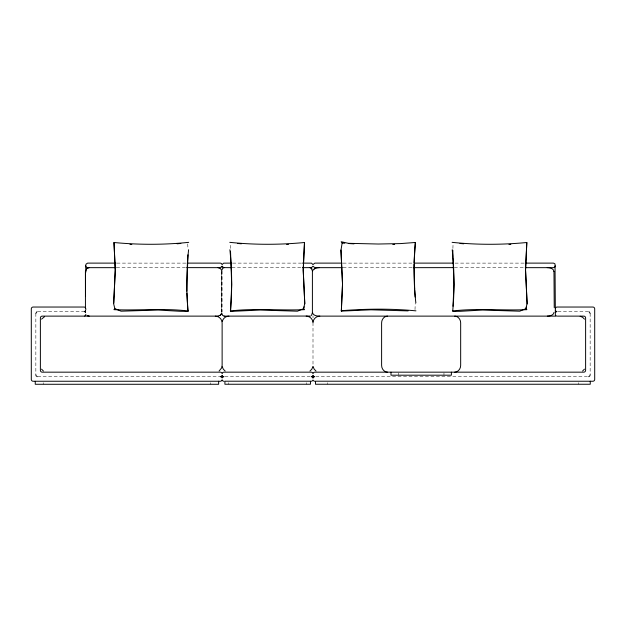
<?xml version="1.0" encoding="UTF-8"?>
<svg xmlns="http://www.w3.org/2000/svg" width="626" height="626" viewBox="0 0 626 626"><rect width="100%" height="100%" fill="white"/><g stroke="black" fill="none" stroke-linecap="round" stroke-linejoin="round"><path stroke-width="0.47" stroke-dasharray="3.13 2.35" d="M221.745 312.382L221.745 271.535L221.768 312.069M230.564 248.428L230.728 243.921M415.007 309.635L415.234 303.219M452.895 248.428L453.06 243.921M221.62 271.504L221.581 312.069M313.133 321.608L313 322.938L312.867 321.608M116.906 263.116L186.165 263.116M232.669 263.116L302.46 263.116M343.071 263.116L413.215 263.116M455.11 263.116L524.275 263.116M116.546 267.623L186.165 267.662M231.941 267.623L302.46 267.662M343.071 267.662L412.323 267.623M454.351 267.623L524.752 267.623M37.662 311.584L84.001 311.584M557.915 311.584L588.338 311.584M37.662 376.703L220.313 376.703M224.914 376.703L310.214 376.703M315.794 376.703L587.36 376.703M187.753 243.921L187.91 248.428M590.154 313.399L590.154 374.888M578.33 382.729L578.33 384.247M443.967 372.916L443.967 375.193M398.402 372.916L398.402 375.193M327.39 382.729L327.39 384.247M313 315.833L313 317.844M313 322.648L313 366.453M313 378.527L313 379.434M306.74 382.729L306.74 384.247M228.623 382.729L228.623 384.247M222.128 271.058L222.128 312.014M210.696 382.76L210.696 384.278M43.21 382.76L43.21 384.278M35.846 313.399L35.846 374.888"/><path stroke-width="0.94" d="M85.433 312.382L85.433 310.433M85.433 308.493L85.433 271.535L86.56 268.718L89.236 267.623M85.472 296.231L85.449 271.371M414.036 264.477L414.678 289.376M304.087 306.787L303.61 308.649L297.42 311.2L260.322 310.042L230.618 311.412L231.698 284.478L230.509 251.143M452.981 306.27L454.03 284.478L452.919 257.536M187.925 254.798L186.783 291.184M554.237 307.695L553.971 271.41M408.105 310.895L371.03 309.807L341.334 311.114L342.516 284.298L340.943 250.478L342.125 243.044L341.162 241.722L348.314 243.311L378.276 244.023L400.444 243.592L415.351 242.481C413.52 262.584 413.614 282.842 415.852 302.921M229.773 242.34C254.579 244.922 279.673 244.883 304.486 242.505L303.203 269.618L304.76 303.344L303.61 308.649L304.572 309.659C279.924 310.699 255.04 308.008 230.384 310.989C232.269 290.613 232.035 270.096 229.883 249.735M452.105 242.34C476.91 244.922 502.005 244.883 526.818 242.505L525.535 269.618L527.092 303.344L525.942 308.649L519.744 311.2L482.654 310.042L460.486 311.294L452.95 311.412L452.715 310.989C454.601 290.613 454.366 270.096 452.215 249.735M341.334 311.114L342.532 283.821L340.974 249.985M113.713 303.344L115.27 269.618L113.987 242.505C138.8 244.883 163.902 244.922 188.7 242.34M414.091 262.56L415.351 242.481M312.538 312.382L311.443 315.496M304.486 242.505L303.219 270.385L304.792 303.978M526.818 242.505L525.55 270.385L527.123 303.978M188.59 249.735C186.438 270.096 186.212 290.613 188.097 310.989L187.863 311.412L180.327 311.294L158.159 310.042L121.061 311.2L114.871 308.649L113.682 303.978L115.262 270.385L113.987 242.505M35.846 313.399L36.965 311.717M555.325 265.847L554.793 267.13L553.501 267.662L525.253 267.662M590.154 374.888L589.622 376.171L588.69 376.672M554.033 312.382C553.564 315.355 549.863 316.06 547.343 316.122M526.411 306.787L525.942 308.649L526.904 309.659C502.255 310.699 477.372 308.008 452.715 310.989M231.698 267.662L223.592 267.623L222.167 266.199L220.313 267.662L186.759 267.623M222.261 321.608C222.856 318.501 225.783 316.107 228.944 316.122M313.133 321.608C313.728 318.501 316.654 316.107 319.816 316.122M312.867 366.68L311.85 369.137L309.972 371.015M217.95 316.122L220.657 315.027L221.69 313.11L222.715 315.488L224.296 316.122M221.447 313.814L220.055 315.496M41.535 319.15L44.595 316.646M584.465 369.137L582.587 371.015M114.871 308.649L113.909 309.659C138.557 310.699 163.433 308.008 188.097 310.989M219.1 371.015L221.612 367.955L222.128 365.349L222.128 322.938C222.183 319.299 218.959 316.067 215.313 316.122M319.432 267.623C316.772 267.701 312.961 268.484 312.405 271.535L312.405 312.382C312.914 315.551 316.819 316.107 319.51 316.122L556.318 316.122M315.684 268.257L314.307 268.922M87.131 268.257L87.789 267.912M224.147 267.623L222.746 268.257L221.674 270.635L220.649 268.718L217.973 267.623M387.533 316.122C384.035 316.146 381.531 319.636 381.61 322.938L381.61 365.349C381.531 368.651 384.035 372.141 387.533 372.165M454.734 372.165C458.24 372.141 460.736 368.651 460.666 365.349L460.666 322.938C460.736 319.636 458.24 316.146 454.734 316.122M177.111 243.788L180.851 243.459M286.645 244.453L288.508 244.343M508.977 244.453L510.839 244.343M547.241 267.623C549.777 267.67 553.642 268.444 553.987 271.504M392.815 244.469L394.662 244.367M341.248 310.715C366.077 308.759 391.164 308.508 415.961 310.848M115.927 263.116L87.64 263.116C83.751 263.875 86.811 269.798 85.825 272.161M187.143 263.116L220.313 263.116L221.322 263.421L222.097 264.579L223.592 263.155L231.698 263.116M302.46 263.116L311.537 263.155L312.969 264.579L314.815 263.116L342.093 263.116M414.193 263.116L453.161 263.116M525.253 263.116L553.501 263.116L555.019 263.922L555.325 308.446M115.927 267.662L87.64 267.662L86.357 267.13L85.825 265.847M302.46 267.662L311.537 267.623L312.969 266.199L314.815 267.662L342.093 267.662M413.215 267.662L453.388 267.623M83.806 316.122L42.208 316.122A1.815 1.815 0 0 0 40.385 317.945L40.385 370.342A1.815 1.815 0 0 0 42.208 372.165L220.313 372.165A1.815 1.815 0 0 1 221.987 373.284M84.346 316.122L217.973 316.122M224.116 316.122L310.543 316.052M557.343 316.122L583.792 316.122A1.815 1.815 0 0 1 585.615 317.945L585.615 370.342A1.815 1.815 0 0 1 583.792 372.165L314.815 372.165A1.815 1.815 0 0 0 313.141 373.284M35.064 381.25L33.115 381.25A1.815 1.815 0 0 1 31.3 379.434L31.3 308.853A1.815 1.815 0 0 1 33.115 307.037L84.001 307.037A1.815 1.815 0 0 1 85.293 307.569M129.965 244.343L131.836 244.453M348.322 243.506L353.98 243.85M342.125 243.044L344.777 243.24M459.961 243.459L463.694 243.788M237.63 243.459L241.362 243.788M89.244 316.122L87.139 315.488L87.765 315.84M306.184 316.122C309.346 316.107 312.272 318.501 312.867 321.608M309.901 267.623L311.693 268.726L312.538 271.535M580.13 316.255L582.587 317.272L584.465 319.15M37.31 376.672L36.151 375.897L35.846 374.888M589.035 311.717L590.154 313.399M316.028 371.015L314.15 369.137L313.133 366.68M225.157 371.015L223.279 369.137L222.261 366.68M43.413 371.015L41.535 369.137M311.826 268.922L311.31 268.257M230.384 310.989L230.618 311.412M85.684 308.156L85.825 309.76M414.733 290.331L415.148 296.982M186.884 293.093L187.863 311.412M452.833 250.228L452.911 256.629M590.255 381.211L590.255 384.247L315.473 384.247L315.473 381.211L592.885 381.25A1.815 1.815 0 0 0 594.7 379.434L594.7 308.853A1.815 1.815 0 0 0 592.885 307.037L557.14 307.037A1.815 1.815 0 0 0 555.325 308.853L555.325 309.76A1.815 1.815 0 0 0 556.788 311.545M555.325 310.261L555.325 312.288M451.393 372.165L451.393 375.193L390.984 375.193L390.984 372.165M222.128 266.285L222.128 267.505M218.646 381.25L218.646 384.278L35.252 384.278L35.252 381.25L220.313 381.25A1.815 1.815 0 0 0 222.097 379.786A1.815 1.815 0 0 0 223.944 381.25M85.825 314.307A1.815 1.815 0 0 1 84.698 315.989M84.361 311.615A1.815 1.815 0 0 1 85.293 312.116M220.665 376.672A1.815 1.815 0 0 0 222.097 375.24A1.815 1.815 0 0 0 223.944 376.703A1.815 1.815 0 0 0 222.269 377.83M556.131 315.817A1.815 1.815 0 0 1 555.325 314.307L555.325 313.399A1.815 1.815 0 0 1 556.788 311.615M314.463 376.672A1.815 1.815 0 0 1 313.031 375.24A1.815 1.815 0 0 1 311.537 376.672M222.269 373.284A1.815 1.815 0 0 1 223.944 372.165L311.185 372.165A1.815 1.815 0 0 1 312.859 373.284M314.815 381.25A1.815 1.815 0 0 1 313.305 380.444M313.141 377.83A1.815 1.815 0 0 1 314.463 376.742M85.519 310.77A1.815 1.815 0 0 1 84.361 311.545M220.665 376.742A1.815 1.815 0 0 1 221.987 377.83M312.695 380.444A1.815 1.815 0 0 1 311.185 381.25M311.537 376.742A1.815 1.815 0 0 1 312.859 377.83M310.457 381.211L224.906 381.211L224.906 384.247L310.457 384.247L310.457 381.211"/></g></svg>
